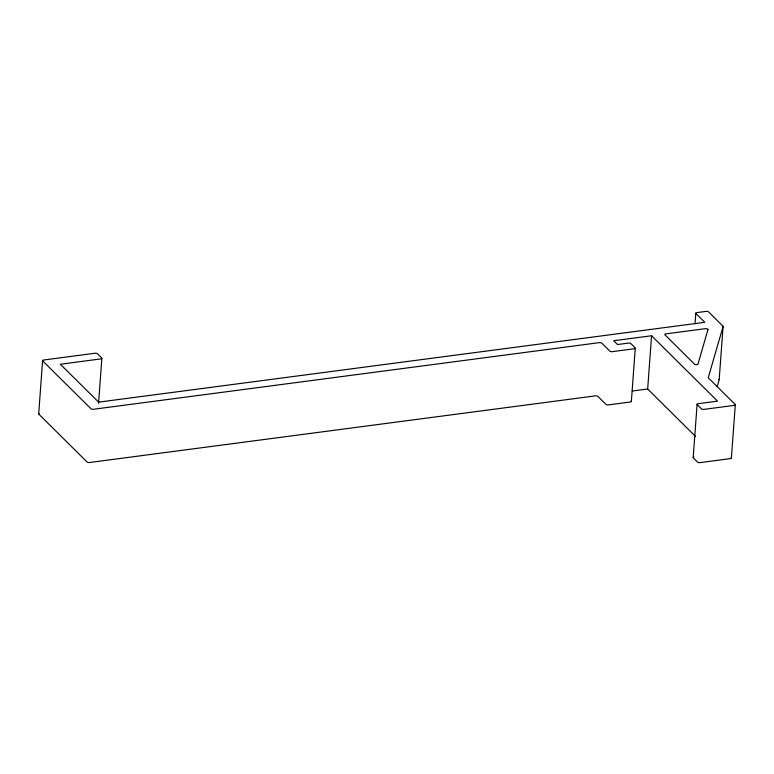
<?xml version="1.0" encoding="UTF-8"?>
<svg xmlns="http://www.w3.org/2000/svg" width="774" height="774" viewBox="0 0 774 774"><rect width="100%" height="100%" fill="white"/><g stroke="black" fill="none" stroke-linecap="round" stroke-linejoin="round"><path stroke-width="1.16" d="M38.7 413.8L42.609 360.568M98.55 403.302L101.858 358.343M631.361 401.435L635.27 348.203M695.642 436.546L647.664 388.983L651.573 335.752L613.685 340.744L617.517 344.536L628.459 343.095A1.858 0.784 4.2 0 1 630.907 343.627L635.115 347.797A1.858 0.784 4.2 0 1 634.196 348.774L612.302 351.657A1.858 0.784 4.2 0 1 609.854 351.125L601.824 343.163A1.858 0.784 4.2 0 0 599.376 342.63L93.402 409.282A1.858 0.784 4.2 0 1 90.955 408.749L42.773 360.974A1.858 0.784 4.2 0 1 43.692 359.997L95.047 353.234A1.858 0.784 4.2 0 1 97.495 353.766L101.694 357.936A1.858 0.784 4.2 0 1 100.775 358.913L60.372 364.244L98.608 402.151L704.766 322.303L695.971 313.576A1.858 0.784 4.2 0 1 696.89 312.599L706.159 311.38A1.858 0.784 4.2 0 1 708.607 311.912L722.916 326.115A1.858 0.784 4.2 0 1 723.071 326.541L708.287 377.519A1.858 0.784 4.2 0 0 708.442 377.944L735.136 404.415A1.858 0.784 4.2 0 1 734.216 405.392L703.914 409.388A1.858 0.784 4.2 0 1 701.467 408.846L697.258 404.676A1.858 0.784 4.2 0 1 698.177 403.699L717.537 401.145L651.573 335.752M695.033 323.822L695.816 313.17M693.194 457.502L697.103 404.27M719.172 379.666L723.09 326.435M731.391 458.053L735.3 404.821M717.15 386.719L719.162 379.773A1.858 0.784 4.2 0 0 719.007 379.347M632.271 391.015L647.664 388.983M693.988 456.979A1.858 0.784 4.2 0 0 693.349 457.908L697.558 462.088A1.858 0.784 4.2 0 0 700.006 462.62L730.308 458.624A1.858 0.784 4.2 0 0 731.227 457.647M39.039 413.442A1.858 0.784 4.2 0 0 38.864 414.206L87.046 461.981A1.858 0.784 4.2 0 0 89.494 462.513L595.467 395.862A1.858 0.784 4.2 0 1 597.915 396.394L605.945 404.357A1.858 0.784 4.2 0 0 608.393 404.899L630.288 402.006A1.858 0.784 4.2 0 0 631.207 401.029M707.958 329.627L697.974 364.061A1.858 0.784 4.2 0 1 696.426 364.651A1.858 0.784 4.2 0 1 694.452 364.08L664.963 334.842A1.858 0.784 4.2 0 1 665.882 333.865L705.356 328.669A1.858 0.784 4.2 0 1 707.213 328.863A1.858 0.784 4.2 0 1 707.958 329.627"/></g></svg>
